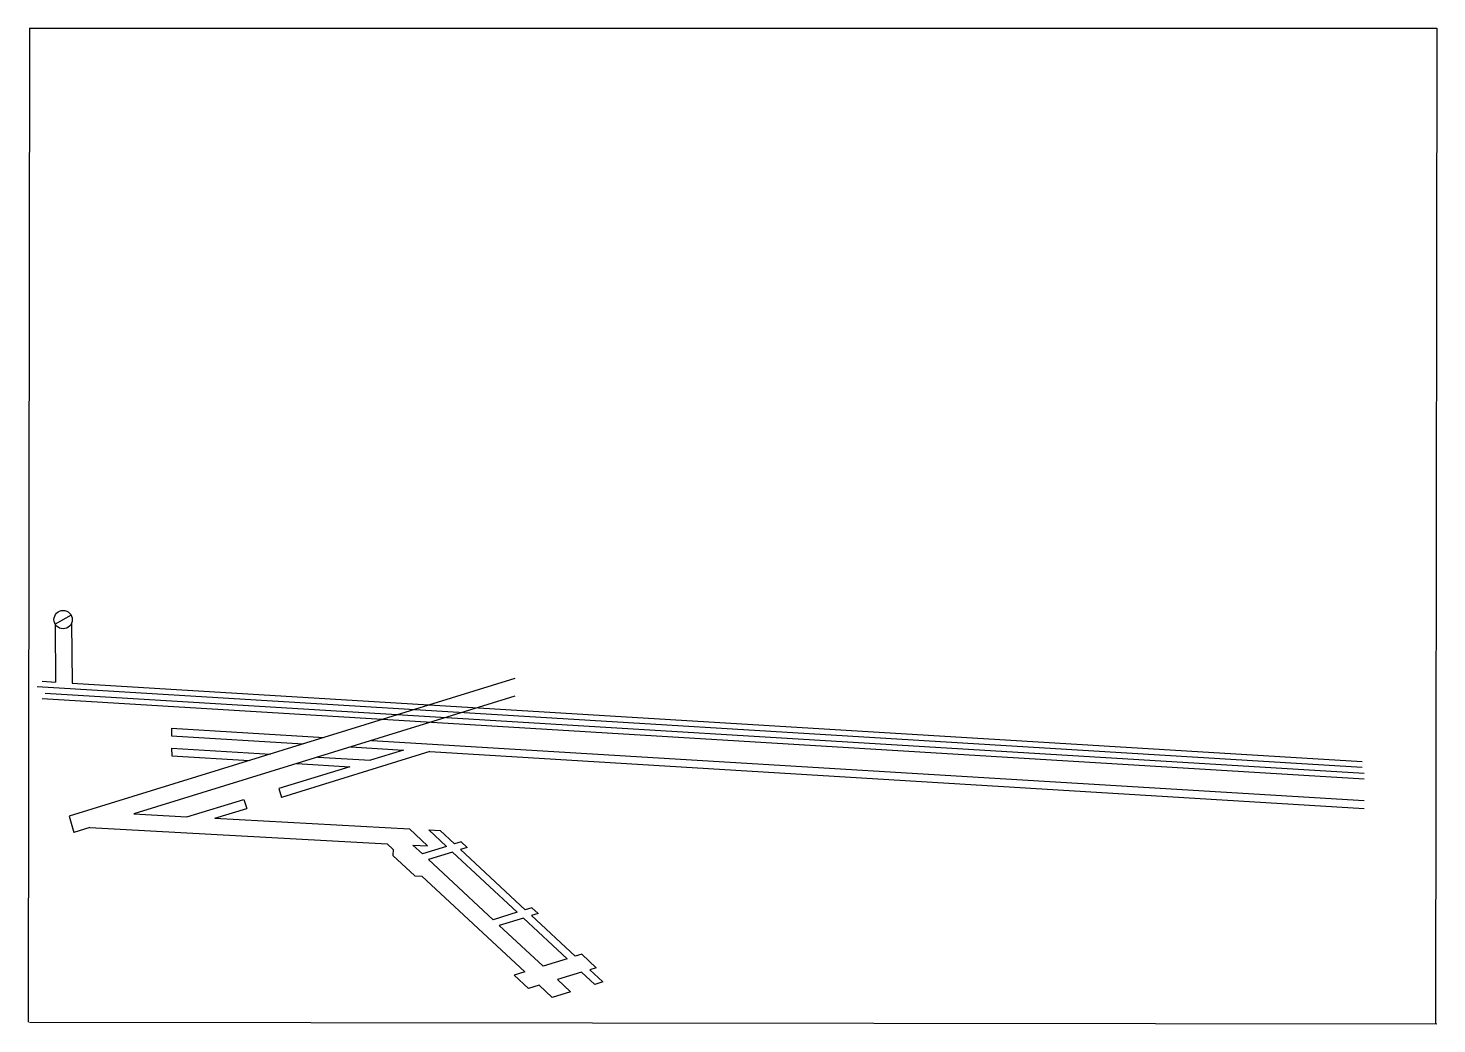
# Model space of a CAD drawing. Header units: millimetres. Extents: x -96 to 2055, y -866 to 654.
import ezdxf

# ---------------------------------------------------------------- set-up
doc = ezdxf.new("R2010")
doc.units = ezdxf.units.MM

msp = doc.modelspace()

# ---------------------------------------------------------------- linework, layer by layer
for p, q in [((-93.7, 653.7), (-95.6, -863.6)), ((-93.7, 653.7), (2055.3, 653.7)), ((2055.3, 653.7), (2053.3, -866.3)), ((-29.9, -242.5), (-54.4, -256)), ((-54.4, -256), (-53.8, -344.6)), ((-29.2, -254.3), (-28.6, -346.1)), ((-74, -343.4), (-53.8, -344.6)), ((647.7, -339.3), (-33.2, -549.5)), ((-81.9, -351.5), (1941.3, -474.3)), ((-69.7, -361.5), (1944.3, -483.9)), ((-53.8, -344.6), (-53.8, -344.6)), ((-28.6, -346.1), (1941.3, -465.8)), ((-74.3, -369.8), (1944.3, -492.4)), ((647.7, -366.1), (65.5, -545.8)), ((123.3, -415), (356.5, -429.2)), ((123.3, -415), (123.4, -426.9)), ((123.4, -426.9), (324.5, -439.1)), ((123.5, -445.4), (274.2, -454.6)), ((123.5, -445.4), (123.6, -457.3)), ((517.7, -450.8), (291.2, -520.7)), ((397.1, -443.5), (477.6, -448.4)), ((477.6, -448.4), (427.3, -463.9)), ((429.1, -433.6), (1944.3, -525.6)), ((517.7, -450.8), (1944.3, -537.4)), ((123.6, -457.3), (242.1, -464.5)), ((314.7, -468.9), (395.3, -473.8)), ((346.8, -459), (427.3, -463.9)), ((395.3, -473.8), (287, -507.2)), ((287, -507.2), (291.2, -520.7)), ((146.9, -550.3), (233.9, -523.7)), ((233.9, -523.7), (238.2, -537.7)), ((-33.2, -549.5), (-25.7, -574)), ((65.5, -545.8), (146.9, -550.3)), ((189.6, -552.6), (238.2, -537.7)), ((189.6, -552.6), (486.4, -568.7)), ((-1.7, -566.6), (-25.7, -574)), ((-1.7, -566.6), (452.3, -591.3)), ((486.4, -568.7), (514.3, -594.6)), ((516.1, -570.3), (543.2, -595.6)), ((516.1, -570.3), (533.5, -571.3)), ((533.5, -571.3), (555.6, -591.8)), ((452.3, -591.3), (461.6, -600)), ((461.6, -600), (461.4, -609.6)), ((491.8, -593.4), (506.4, -607)), ((491.8, -593.4), (514.3, -594.6)), ((543.2, -595.6), (506.4, -607)), ((565.6, -588.7), (555.6, -591.8)), ((574.7, -597.2), (564.7, -600.3)), ((564.7, -600.3), (663.5, -692.2)), ((565.6, -588.7), (574.7, -597.2)), ((461.4, -609.6), (494.8, -640.6)), ((552.4, -604.1), (515.5, -615.5)), ((515.5, -615.5), (614.3, -707.4)), ((552.4, -604.1), (651.1, -696)), ((494.8, -640.6), (505.5, -640.8)), ((505.5, -640.8), (662.7, -787)), ((651.1, -696), (614.3, -707.4)), ((660.6, -704.8), (623.7, -716.1)), ((660.6, -704.8), (727.5, -767)), ((673.5, -689.1), (663.5, -692.2)), ((682.9, -697.9), (672.9, -701)), ((672.9, -701), (739.8, -763.2)), ((673.5, -689.1), (682.9, -697.9)), ((623.7, -716.1), (690.6, -778.4)), ((727.5, -767), (690.6, -778.4)), ((749.8, -760.1), (739.8, -763.2)), ((749.8, -760.1), (771.8, -780.6)), ((662.7, -787), (646.4, -792.1)), ((646.4, -792.1), (668.4, -812.6)), ((749.5, -787.5), (712.7, -798.9)), ((749.5, -787.5), (769.5, -806.2)), ((771.8, -780.6), (761.8, -783.7)), ((761.8, -783.7), (781.9, -802.4)), ((684.7, -807.5), (668.4, -812.6)), ((684.7, -807.5), (704.7, -826.2)), ((712.7, -798.9), (732.7, -817.5)), ((781.9, -802.4), (769.5, -806.2)), ((732.7, -817.5), (704.7, -826.2)), ((-93.7, -863.6), (2055.3, -866.3))]:
    msp.add_line(p, q)
msp.add_circle((-42.2, -249.2), 14)

doc.saveas('drawing.dxf')
